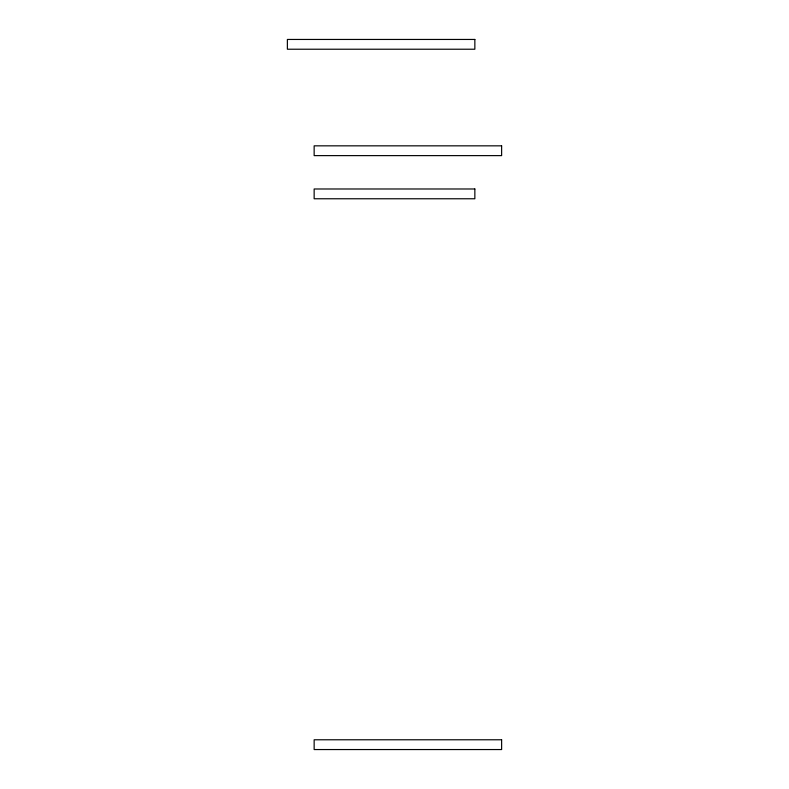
<?xml version="1.0" encoding="UTF-8"?>
<svg xmlns="http://www.w3.org/2000/svg" width="789" height="789" viewBox="0 0 789 789"><rect width="100%" height="100%" fill="white"/><g stroke="black" fill="none" stroke-linecap="round" stroke-linejoin="round"><path stroke-width="1.18" d="M474.85 39.45L287.374 39.45L287.374 49.224L474.85 49.224L474.85 39.45M501.626 145.837L314.15 145.837L314.15 155.62L501.626 155.62L501.626 145.837M474.85 188.985L314.15 188.985L314.15 198.769L474.85 198.769L474.85 188.985M501.626 739.776L314.15 739.776L314.15 749.55L501.626 749.55L501.626 739.776"/></g></svg>
